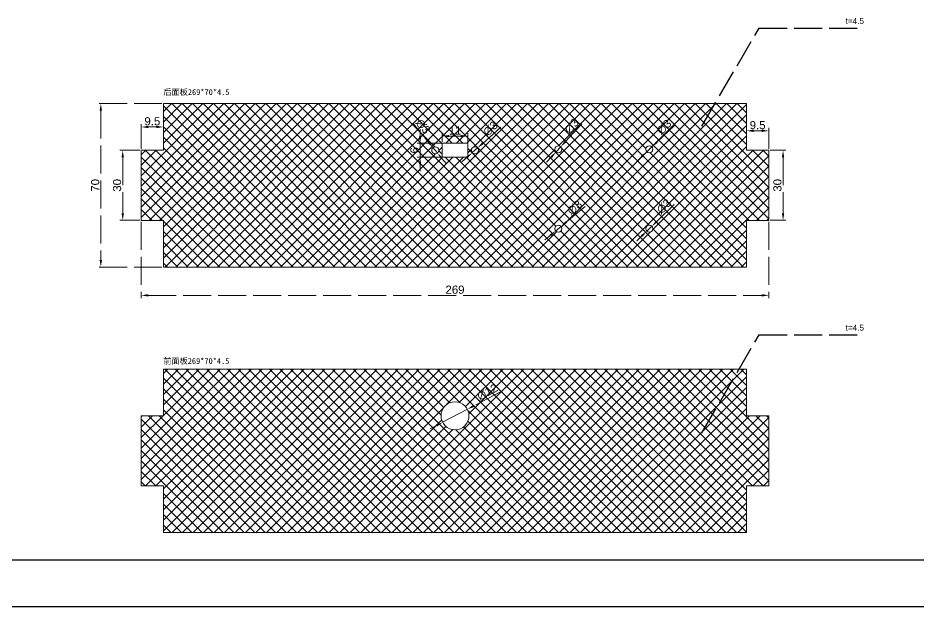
# Model space of a CAD drawing. Header units: millimetres. Extents: x 1977 to 3166, y 1318 to 2159.
# Drawn here: x 2473.3 to 2859.2, y 1317.6 to 1570 of the extents above; entities that cross this region are included whole.
import ezdxf

# ---------------------------------------------------------------- set-up
doc = ezdxf.new("R2010")
doc.units = ezdxf.units.MM
doc.linetypes.add('ACAD_ISO02W100', pattern=[15, 12, -3])
doc.layers.add('工作层', color=7, linetype='Continuous')
doc.layers.add('标注层', color=50, linetype='ACAD_ISO02W100')
doc.styles.get("Standard").update_dxf_attribs({"font": 'arial.ttf'})
doc.dimstyles.new('ISO-25', dxfattribs={"dimtxt": 3.5, "dimasz": 3, "dimexe": 1.25, "dimexo": 0.625, "dimtad": 1, "dimdec": 8, "dimdsep": 46, "dimtxsty": 'Standard', "dimcen": 2, "dimclrt": 256, "dimadec": 0, "dimazin": 0, "dimtfac": 1, "dimtdec": 8, "dimtmove": 0, "dimatfit": 3, "dimfxl": 1, "dimtfillclr": 7, "dimlwd": 9, "dimlwe": 9, "dimarcsym": 0})

# ---------------------------------------------------------------- blocks, each defined once
blk = doc.blocks.new('*D60')
at = {"layer": '标注层', "color": 0, "lineweight": 9, "transparency": 16777216}
for p, q in [((2680.31, 1523.19), (2672.58, 1516.31)), ((2668.1, 1512.32), (2670.34, 1514.32)), ((2665.86, 1510.33), (2663.62, 1508.33))]:
    blk.add_line(p, q, dxfattribs=at)
at = {"layer": '标注层', "color": 0, "transparency": 16777216}
for points in [[(2672.25, 1516.68), (2672.91, 1515.94), (2670.34, 1514.32)], [(2665.52, 1510.7), (2666.19, 1509.95), (2668.1, 1512.32)]]:
    blk.add_solid(points, dxfattribs=at)
at = {"layer": '标注层', "transparency": 16777216, "insert": (2675.9, 1522.62), "char_height": 3.5, "attachment_point": 5, "rotation": 41.6697}
blk.add_mtext('∅3', dxfattribs=at)
blk = doc.blocks.new('*D71')
at = {"layer": '标注层', "color": 0, "lineweight": 9, "transparency": 16777216}
for p, q in [((2642.74, 1524.77), (2649.35, 1516.8)), ((2653.17, 1512.18), (2651.26, 1514.49)), ((2655.09, 1509.87), (2657, 1507.56))]:
    blk.add_line(p, q, dxfattribs=at)
at = {"layer": '标注层', "color": 0, "transparency": 16777216}
for points in [[(2649.73, 1517.12), (2648.96, 1516.48), (2651.26, 1514.49)], [(2655.47, 1510.19), (2654.7, 1509.55), (2653.17, 1512.18)]]:
    blk.add_solid(points, dxfattribs=at)
at = {"layer": '标注层', "transparency": 16777216, "insert": (2647.02, 1523.54), "char_height": 3.5, "attachment_point": 5, "rotation": 309.6435}
blk.add_mtext('∅3', dxfattribs=at)
blk = doc.blocks.new('*D72')
at = {"layer": '标注层', "color": 0, "lineweight": 9, "transparency": 16777216}
for p, q in [((2754.75, 1524.02), (2747.27, 1516.86)), ((2742.94, 1512.71), (2745.11, 1514.79)), ((2740.77, 1510.64), (2738.61, 1508.56))]:
    blk.add_line(p, q, dxfattribs=at)
at = {"layer": '标注层', "color": 0, "transparency": 16777216}
for points in [[(2746.93, 1517.22), (2747.62, 1516.5), (2745.11, 1514.79)], [(2740.43, 1511), (2741.12, 1510.27), (2742.94, 1512.71)]]:
    blk.add_solid(points, dxfattribs=at)
at = {"layer": '标注层', "transparency": 16777216, "insert": (2750.36, 1523.29), "char_height": 3.5, "attachment_point": 5, "rotation": 43.7573}
blk.add_mtext('∅3', dxfattribs=at)
blk = doc.blocks.new('*D73')
at = {"layer": '标注层', "color": 0, "lineweight": 9, "transparency": 16777216}
for p, q in [((2715.07, 1524.69), (2708.07, 1517.06)), ((2704.01, 1512.64), (2706.04, 1514.85)), ((2701.98, 1510.43), (2699.95, 1508.22))]:
    blk.add_line(p, q, dxfattribs=at)
at = {"layer": '标注层', "color": 0, "transparency": 16777216}
for points in [[(2707.7, 1517.4), (2708.43, 1516.73), (2706.04, 1514.85)], [(2701.61, 1510.77), (2702.35, 1510.09), (2704.01, 1512.64)]]:
    blk.add_solid(points, dxfattribs=at)
at = {"layer": '标注层', "transparency": 16777216, "insert": (2710.73, 1523.68), "char_height": 3.5, "attachment_point": 5, "rotation": 47.4509}
blk.add_mtext('∅3', dxfattribs=at)
blk = doc.blocks.new('*D74')
at = {"layer": '标注层', "color": 0, "lineweight": 9, "transparency": 16777216}
for p, q in [((2716.46, 1489.22), (2708.49, 1482.62)), ((2703.87, 1478.79), (2706.18, 1480.71)), ((2701.56, 1476.88), (2699.25, 1474.96))]:
    blk.add_line(p, q, dxfattribs=at)
at = {"layer": '标注层', "color": 0, "transparency": 16777216}
for points in [[(2708.17, 1483), (2708.81, 1482.23), (2706.18, 1480.71)], [(2701.24, 1477.26), (2701.88, 1476.49), (2703.87, 1478.79)]]:
    blk.add_solid(points, dxfattribs=at)
at = {"layer": '标注层', "transparency": 16777216, "insert": (2712.03, 1488.81), "char_height": 3.5, "attachment_point": 5, "rotation": 39.6467}
blk.add_mtext('∅3', dxfattribs=at)
blk = doc.blocks.new('*D75')
at = {"layer": '标注层', "color": 0, "lineweight": 9, "transparency": 16777216}
for p, q in [((2754.69, 1490.08), (2747.25, 1482.88)), ((2742.95, 1478.7), (2745.1, 1480.79)), ((2740.79, 1476.62), (2738.64, 1474.53))]:
    blk.add_line(p, q, dxfattribs=at)
at = {"layer": '标注层', "color": 0, "transparency": 16777216}
for points in [[(2746.91, 1483.24), (2747.6, 1482.52), (2745.1, 1480.79)], [(2740.44, 1476.98), (2741.14, 1476.26), (2742.95, 1478.7)]]:
    blk.add_solid(points, dxfattribs=at)
at = {"layer": '标注层', "transparency": 16777216, "insert": (2750.3, 1489.33), "char_height": 3.5, "attachment_point": 5, "rotation": 44.1039}
blk.add_mtext('∅3', dxfattribs=at)
blk = doc.blocks.new('*D76')
at = {"layer": '标注层', "color": 0, "lineweight": 9, "transparency": 16777216}
for p, q in [((2655.2, 1516.94), (2655.2, 1520.66)), ((2666.2, 1516.94), (2666.2, 1520.66)), ((2658.2, 1519.41), (2663.2, 1519.41))]:
    blk.add_line(p, q, dxfattribs=at)
at = {"layer": '标注层', "color": 0, "transparency": 16777216}
for points in [[(2658.2, 1519.91), (2658.2, 1518.91), (2655.2, 1519.41)], [(2663.2, 1519.91), (2663.2, 1518.91), (2666.2, 1519.41)]]:
    blk.add_solid(points, dxfattribs=at)
at = {"layer": '标注层', "transparency": 16777216, "insert": (2660.7, 1521.8), "char_height": 3.5, "attachment_point": 5}
blk.add_mtext('11', dxfattribs=at)
blk = doc.blocks.new('*D77')
at = {"layer": '标注层', "color": 0, "lineweight": 9, "transparency": 16777216}
for p, q in [((2645.75, 1519.32), (2645.75, 1522.32)), ((2654.58, 1516.32), (2644.5, 1516.32)), ((2645.75, 1516.32), (2645.75, 1510.32)), ((2654.58, 1510.32), (2644.5, 1510.32)), ((2645.75, 1507.32), (2645.75, 1504.32))]:
    blk.add_line(p, q, dxfattribs=at)
at = {"layer": '标注层', "color": 0, "transparency": 16777216}
for points in [[(2645.25, 1519.32), (2646.25, 1519.32), (2645.75, 1516.32)], [(2645.25, 1507.32), (2646.25, 1507.32), (2645.75, 1510.32)]]:
    blk.add_solid(points, dxfattribs=at)
at = {"layer": '标注层', "transparency": 16777216, "insert": (2643.33, 1513.32), "char_height": 3.5, "attachment_point": 5, "rotation": 90}
blk.add_mtext('6', dxfattribs=at)
blk = doc.blocks.new('*D114')
at = {"layer": '标注层', "color": 0, "lineweight": 9, "transparency": 16777216}
for p, q in [((2795.83, 1513.32), (2802.6, 1513.32)), ((2801.35, 1510.32), (2801.35, 1486.32)), ((2795.83, 1483.32), (2802.6, 1483.32))]:
    blk.add_line(p, q, dxfattribs=at)
at = {"layer": '标注层', "color": 0, "transparency": 16777216}
for points in [[(2800.85, 1510.32), (2801.85, 1510.32), (2801.35, 1513.32)], [(2800.85, 1486.32), (2801.85, 1486.32), (2801.35, 1483.32)]]:
    blk.add_solid(points, dxfattribs=at)
at = {"layer": '标注层', "transparency": 16777216, "insert": (2798.94, 1498.32), "char_height": 3.5, "attachment_point": 5, "rotation": 90}
blk.add_mtext('30', dxfattribs=at)
blk = doc.blocks.new('*D115')
at = {"layer": '标注层', "color": 0, "lineweight": 9, "transparency": 16777216}
for p, q in [((2785.7, 1513.94), (2785.7, 1522.93)), ((2788.7, 1521.68), (2792.2, 1521.68)), ((2795.2, 1513.94), (2795.2, 1522.93))]:
    blk.add_line(p, q, dxfattribs=at)
at = {"layer": '标注层', "color": 0, "transparency": 16777216}
for points in [[(2788.7, 1522.18), (2788.7, 1521.18), (2785.7, 1521.68)], [(2792.2, 1522.18), (2792.2, 1521.18), (2795.2, 1521.68)]]:
    blk.add_solid(points, dxfattribs=at)
at = {"layer": '标注层', "transparency": 16777216, "insert": (2790.45, 1524.09), "char_height": 3.5, "attachment_point": 5}
blk.add_mtext('9.5', dxfattribs=at)
blk = doc.blocks.new('*D138')
at = {"layer": '标注层', "color": 0, "lineweight": 9, "transparency": 16777216}
for p, q in [((2535.08, 1533.32), (2507.6, 1533.32)), ((2508.85, 1530.32), (2508.85, 1466.32)), ((2535.08, 1463.32), (2507.6, 1463.32))]:
    blk.add_line(p, q, dxfattribs=at)
at = {"layer": '标注层', "color": 0, "transparency": 16777216}
for points in [[(2508.35, 1530.32), (2509.35, 1530.32), (2508.85, 1533.32)], [(2508.35, 1466.32), (2509.35, 1466.32), (2508.85, 1463.32)]]:
    blk.add_solid(points, dxfattribs=at)
at = {"layer": '标注层', "transparency": 16777216, "insert": (2506.44, 1498.32), "char_height": 3.5, "attachment_point": 5, "rotation": 90}
blk.add_mtext('70', dxfattribs=at)
blk = doc.blocks.new('*D139')
at = {"layer": '标注层', "color": 0, "lineweight": 9, "transparency": 16777216}
for p, q in [((2526.2, 1497.69), (2526.2, 1449.92)), ((2795.2, 1497.69), (2795.2, 1449.92)), ((2529.2, 1451.17), (2792.2, 1451.17))]:
    blk.add_line(p, q, dxfattribs=at)
at = {"layer": '标注层', "color": 0, "transparency": 16777216}
for points in [[(2529.2, 1451.67), (2529.2, 1450.67), (2526.2, 1451.17)], [(2792.2, 1451.67), (2792.2, 1450.67), (2795.2, 1451.17)]]:
    blk.add_solid(points, dxfattribs=at)
at = {"layer": '标注层', "transparency": 16777216, "insert": (2660.7, 1453.58), "char_height": 3.5, "attachment_point": 5}
blk.add_mtext('269', dxfattribs=at)
blk = doc.blocks.new('*D140')
at = {"layer": '标注层', "color": 0, "lineweight": 9, "transparency": 16777216}
for p, q in [((2526.2, 1513.94), (2526.2, 1524.57)), ((2535.7, 1513.94), (2535.7, 1524.57)), ((2529.2, 1523.32), (2532.7, 1523.32))]:
    blk.add_line(p, q, dxfattribs=at)
at = {"layer": '标注层', "color": 0, "transparency": 16777216}
for points in [[(2529.2, 1523.82), (2529.2, 1522.82), (2526.2, 1523.32)], [(2532.7, 1523.82), (2532.7, 1522.82), (2535.7, 1523.32)]]:
    blk.add_solid(points, dxfattribs=at)
at = {"layer": '标注层', "transparency": 16777216, "insert": (2530.95, 1525.73), "char_height": 3.5, "attachment_point": 5}
blk.add_mtext('9.5', dxfattribs=at)
blk = doc.blocks.new('*D141')
at = {"layer": '标注层', "color": 0, "lineweight": 9, "transparency": 16777216}
for p, q in [((2525.58, 1513.32), (2517, 1513.32)), ((2518.25, 1510.32), (2518.25, 1486.32)), ((2525.58, 1483.32), (2517, 1483.32))]:
    blk.add_line(p, q, dxfattribs=at)
at = {"layer": '标注层', "color": 0, "transparency": 16777216}
for points in [[(2517.75, 1510.32), (2518.75, 1510.32), (2518.25, 1513.32)], [(2517.75, 1486.32), (2518.75, 1486.32), (2518.25, 1483.32)]]:
    blk.add_solid(points, dxfattribs=at)
at = {"layer": '标注层', "transparency": 16777216, "insert": (2515.83, 1498.32), "char_height": 3.5, "attachment_point": 5, "rotation": 90}
blk.add_mtext('30', dxfattribs=at)
blk = doc.blocks.new('*D142')
at = {"layer": '标注层', "color": 0, "lineweight": 9, "transparency": 16777216}
for p, q in [((2680.2, 1409.82), (2668.67, 1403.75)), ((2655.39, 1396.76), (2666.01, 1402.35)), ((2652.74, 1395.36), (2650.08, 1393.97))]:
    blk.add_line(p, q, dxfattribs=at)
at = {"layer": '标注层', "color": 0, "transparency": 16777216}
for points in [[(2668.43, 1404.19), (2668.9, 1403.31), (2666.01, 1402.35)], [(2652.5, 1395.81), (2652.97, 1394.92), (2655.39, 1396.76)]]:
    blk.add_solid(points, dxfattribs=at)
at = {"layer": '标注层', "transparency": 16777216, "insert": (2674.59, 1409.7), "char_height": 3.5, "attachment_point": 5, "rotation": 27.7648}
blk.add_mtext('∅12', dxfattribs=at)

msp = doc.modelspace()

# ---------------------------------------------------------------- hatches: boundary and pattern name
at = {"layer": '工作层', "lineweight": 9}
h = msp.add_hatch(dxfattribs=at)
h.set_pattern_fill('ANSI37', color=256)
h.paths.add_polyline_path([(2795.20171497, 1513.31843631), (2785.70171497, 1513.31843631), (2785.70171497, 1515.81843631), (2785.70171497, 1533.31843631), (2535.70171497, 1533.31843631), (2535.70171497, 1513.31843631), (2526.20171497, 1513.31843631), (2526.20171497, 1483.31843631), (2535.70171497, 1483.31843631), (2535.70171497, 1463.31843631), (2785.70171497, 1463.31843631), (2785.70171497, 1480.81843631), (2785.70171497, 1483.31843631), (2795.20171497, 1483.31843631)])
h.paths.add_polyline_path([(2650.71684122, 1513.33452423, -1), (2653.71684122, 1513.33452423, -1)], flags=16)
h.paths.add_polyline_path([(2655.20327244, 1510.31840229), (2655.20327244, 1516.31840229), (2666.20327244, 1516.31840229), (2666.20327244, 1510.31840229)], flags=16)
h.paths.add_polyline_path([(2667.71755946, 1513.31843631, -1), (2670.71755946, 1513.31843631, -1)], flags=16)
h.paths.add_polyline_path([(2706.52231452, 1479.74815959, -1), (2703.52231452, 1479.74815959, -1)], flags=16)
h.paths.add_polyline_path([(2703.52231452, 1513.74815959, -1), (2706.52231452, 1513.74815959, -1)], flags=16)
h.paths.add_polyline_path([(2745.52231452, 1479.74815959, -1), (2742.52231452, 1479.74815959, -1)], flags=16)
h.paths.add_polyline_path([(2742.52231452, 1513.74815959, -1), (2745.52231452, 1513.74815959, -1)], flags=16)
h.paths.add_polyline_path([(2675.24664244, 1517.15123259), (2681.42611957, 1522.65109512), (2676.63100132, 1528.03874315), (2670.45152419, 1522.53888061)], flags=24)
h.paths.add_polyline_path([(2641.57309127, 1524.38562803), (2646.85102647, 1518.01555538), (2652.40484739, 1522.61718374), (2647.12691219, 1528.98725639)], flags=24)
h.paths.add_polyline_path([(2749.90777923, 1517.79803291), (2755.88281223, 1523.51934449), (2750.89462109, 1528.72874555), (2744.91958809, 1523.00743397)], flags=24)
h.paths.add_polyline_path([(2710.6346625, 1518.16876123), (2716.22871903, 1524.26309935), (2710.91530044, 1529.14034171), (2705.3212439, 1523.0460036)], flags=24)
h.paths.add_polyline_path([(2711.18294429, 1483.36572916), (2717.55272497, 1488.64401672), (2712.95078941, 1494.19758308), (2706.58100873, 1488.91929552)], flags=24)
h.paths.add_polyline_path([(2749.88317045, 1483.83356489), (2755.82348111, 1489.59091974), (2750.80386523, 1494.77004773), (2744.86355458, 1489.01269288)], flags=24)
h.paths.add_polyline_path([(2657.29160805, 1518.12823765), (2664.48021651, 1518.12823765), (2664.48021651, 1525.3407206), (2657.29160805, 1525.3407206)], flags=24)
h.paths.add_polyline_path([(2646.97150529, 1511.10404349), (2646.97150529, 1515.57334772), (2639.75902234, 1515.57334772), (2639.75902234, 1511.10404349)], flags=24)
h = msp.add_hatch(dxfattribs=at)
h.set_pattern_fill('ANSI37', color=256)
h.paths.add_polyline_path([(2795.20171497, 1399.55602803), (2785.70171497, 1399.55602803), (2785.70171497, 1402.05602803), (2785.70171497, 1419.55602803), (2535.70171497, 1419.55602803), (2535.70171497, 1399.55602803), (2526.20171497, 1399.55602803), (2526.20171497, 1369.55602803), (2535.70171497, 1369.55602803), (2535.70171497, 1349.55602803), (2785.70171497, 1349.55602803), (2785.70171497, 1367.05602803), (2785.70171497, 1369.55602803), (2795.20171497, 1369.55602803)])
h.paths.add_polyline_path([(2654.70171497, 1399.55602803, -1), (2666.70171497, 1399.55602803, -1)], flags=16)
h.paths.add_polyline_path([(2671.45708772, 1403.92394533), (2681.18338334, 1409.04441003), (2677.82349544, 1415.42649931), (2668.09719983, 1410.30603461)], flags=24)

# ---------------------------------------------------------------- linework, layer by layer
at = {"layer": '工作层', "lineweight": 0}
for p, q in [((2785.70171497, 1533.31843631), (2535.70171497, 1533.31843631)), ((2535.70171497, 1513.31843631), (2535.70171497, 1533.31843631)), ((2526.20171497, 1483.31843631), (2526.20171497, 1513.31843631)), ((2526.20171497, 1513.31843631), (2535.70171497, 1513.31843631)), ((2785.70171497, 1515.81843631), (2785.70171497, 1513.31843631)), ((2785.70171497, 1513.31843631), (2795.20171497, 1513.31843631)), ((2795.20171497, 1513.31843631), (2795.20171497, 1483.31843631)), ((2535.70171497, 1483.31843631), (2526.20171497, 1483.31843631)), ((2535.70171497, 1463.31843631), (2535.70171497, 1483.31843631)), ((2785.70171497, 1480.81843631), (2785.70171497, 1483.31843631)), ((2785.70171497, 1483.31843631), (2795.20171497, 1483.31843631)), ((2785.70171497, 1463.31843631), (2535.70171497, 1463.31843631)), ((2785.70171497, 1419.55602803), (2535.70171497, 1419.55602803)), ((2535.70171497, 1419.55602803), (2535.70171497, 1399.55602803)), ((2785.70171497, 1402.05602803), (2785.70171497, 1399.55602803)), ((2535.70171497, 1399.55602803), (2526.20171497, 1399.55602803)), ((2526.20171497, 1399.55602803), (2526.20171497, 1369.55602803)), ((2785.70171497, 1399.55602803), (2795.20171497, 1399.55602803)), ((2795.20171497, 1399.55602803), (2795.20171497, 1369.55602803)), ((2526.20171497, 1369.55602803), (2535.70171497, 1369.55602803)), ((2535.70171497, 1369.55602803), (2535.70171497, 1349.55602803)), ((2785.70171497, 1367.05602803), (2785.70171497, 1369.55602803)), ((2795.20171497, 1369.55602803), (2785.70171497, 1369.55602803)), ((2535.70171497, 1349.55602803), (2785.70171497, 1349.55602803))]:
    msp.add_line(p, q, dxfattribs=at)
at = {"layer": '工作层', "color": 0, "linetype": 'Continuous', "lineweight": 0}
for p, q in [((2785.70171497, 1533.31843631), (2785.70171497, 1515.81843631)), ((2655.20327244, 1516.31840229), (2666.20327244, 1516.31840229)), ((2655.20327244, 1510.31840229), (2655.20327244, 1516.31840229)), ((2666.20327244, 1516.31840229), (2666.20327244, 1510.31840229)), ((2666.20327244, 1510.31840229), (2655.20327244, 1510.31840229)), ((2785.70171497, 1480.81843631), (2785.70171497, 1463.31843631)), ((2785.70171497, 1419.55602803), (2785.70171497, 1402.05602803)), ((2785.70171497, 1367.05602803), (2785.70171497, 1349.55602803))]:
    msp.add_line(p, q, dxfattribs=at)
at = {"layer": '工作层', "color": 7, "linetype": 'ByBlock'}
for p, q in [((3146.49941336, 1337.62756648), (1997.49941336, 1337.62756648)), ((3166.49941336, 1317.62756648), (1977.49941336, 1317.62756648))]:
    msp.add_line(p, q, dxfattribs=at)
at = {"layer": '工作层', "color": 0, "linetype": 'Continuous', "lineweight": 0}
for centre in [(2652.21684122, 1513.33452423), (2669.21755946, 1513.31843631), (2705.02231452, 1513.74815959), (2744.02231452, 1513.74815959), (2705.02231452, 1479.74815959), (2744.02231452, 1479.74815959)]:
    msp.add_circle(centre, 1.5, dxfattribs=at)
at = {"layer": '工作层', "lineweight": 0}
msp.add_circle((2660.70171497, 1399.55602803), 6, dxfattribs=at)
at = {"layer": '标注层'}
for p, q in [((2766.543485, 1523.64068051), (2791.06626165, 1565.71647765)), ((2791.06626165, 1565.71647765), (2833.63410352, 1565.71647765)), ((2766.543485, 1392.19147944), (2791.06626165, 1434.26727659)), ((2791.06626165, 1434.26727659), (2833.63410352, 1434.26727659))]:
    msp.add_line(p, q, dxfattribs=at)

# ---------------------------------------------------------------- texts
at = {"layer": '标注层', "char_height": 2.5, "attachment_point": 1}
for s, width, insert in [('t=4.5', 6.3731291152, (2828.17603744, 1570.01865669)), ('\\pi-2.5,l2.5;{\\fSimSun|b0|i0|c134|p2;\\C1;后面板269*70*4.5}', 35.7776639124, (2535.66101954, 1539.50449822)), ('t=4.5', 6.3731291152, (2828.17603744, 1438.56945563)), ('{\\fSimSun|b0|i0|c134|p2;\\C1;前面板269*70*4.5}', 33.5379747079, (2535.62199072, 1424.2944421))]:
    msp.add_mtext_dynamic_manual_height_columns(s, width=width, gutter_width=12.5, heights=[0], dxfattribs=dict(at, insert=insert))

# ---------------------------------------------------------------- dimensions: what is measured, and where the dimension line sits
at = {"layer": '标注层'}
for p1, p2, distance, picture, middle in [((2535.7017149708, 1533.3184363136), (2535.7017149708, 1463.3184363136), -26.8540390514, '*D138', (2506.4356704624, 1498.3184363136)), ((2526.2017149708, 1513.3184363136), (2535.7017149708, 1513.3184363136), 10, '*D140', (2530.9517149708, 1525.7304417707)), ((2785.7017149708, 1513.3184363136), (2795.2017149708, 1513.3184363136), 8.360465801, '*D115', (2790.4517149708, 1524.0909075717)), ((2655.2032724427, 1516.3184022936), (2655.2032724427, 1510.3184022936), -9.4582337318, '*D77', (2643.3330332539, 1513.3184022936)), ((2655.2032724427, 1516.3184022936), (2666.2032724427, 1516.3184022936), 3.0959881538, '*D76', (2660.7032724427, 1521.796552794)), ((2526.2017149708, 1513.3184363136), (2526.2017149708, 1483.3184363136), -7.9549917107, '*D141', (2515.8335240786, 1498.3184363136)), ((2795.2017149708, 1513.3184363136), (2795.2017149708, 1483.3184363136), 6.1482470406, '*D114', (2798.9367628299, 1498.3184363136)), ((2526.2017149708, 1498.3184363136), (2795.2017149708, 1498.3184363136), -47.1488405638, '*D139', (2660.7017149708, 1453.5816012069))]:
    dim = msp.add_aligned_dim(p1=p1, p2=p2, distance=distance, dimstyle='ISO-25', dxfattribs=at)
    dim.commit()
    dim.dimension.update_dxf_attribs({"geometry": picture, "text_midpoint": middle})
for p1, p2, picture, middle in [((2653.173854576, 1512.179480755), (2651.25982786, 1514.489567707), '*D71', (2647.01904056, 1523.541823788)), ((2668.09707542, 1512.321182327), (2670.338043503, 1514.3156903), '*D60', (2675.897366015, 1522.623611236)), ((2704.007980953, 1512.643113243), (2706.036648085, 1514.853205927), '*D73', (2710.730853268, 1523.678853483)), ((2742.938900991, 1512.710751696), (2745.105728047, 1514.785567474), '*D72', (2750.358729148, 1523.290483494)), ((2742.945196966, 1478.704216207), (2745.099432072, 1480.792102963), '*D75', (2750.300883694, 1489.328643135)), ((2703.86732398, 1478.79108234), (2706.17730506, 1480.70523683), '*D74', (2712.02644728, 1488.81172512)), ((2655.3925120267, 1396.7609673721), (2666.0109179148, 1402.351088694), '*D142', (2674.5910847579, 1409.704627893))]:
    dim = msp.add_diameter_dim_2p(p1=p1, p2=p2, dimstyle='ISO-25', dxfattribs=at)
    dim.commit()
    dim.dimension.update_dxf_attribs({"geometry": picture, "text_midpoint": middle})

doc.saveas('drawing.dxf')
